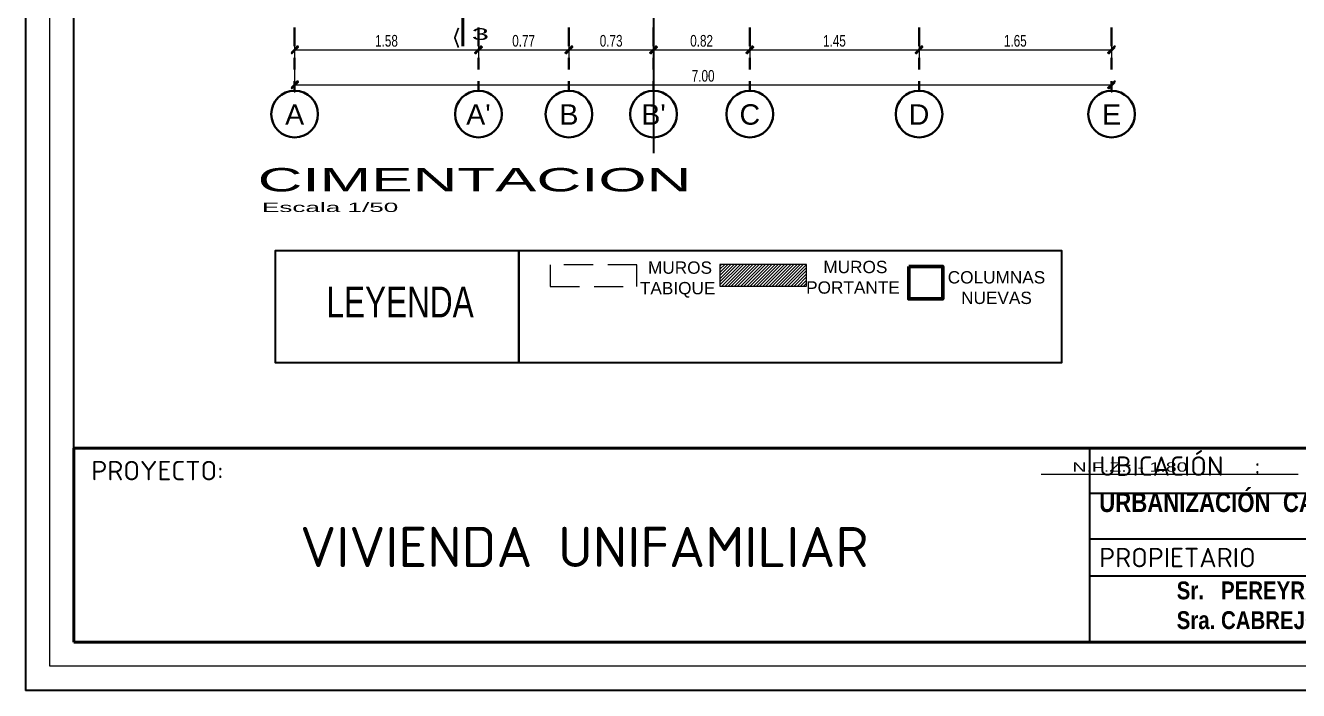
# Model space of a CAD drawing. Header units: millimetres. Extents: x 10559 to 10691, y -16579 to -16550.
# Drawn here: x 10559.44 to 10570.35, y -16579.17 to -16573.47 of the extents above; entities that cross this region are included whole.
import ezdxf
from ezdxf.enums import TextEntityAlignment as Align

# ---------------------------------------------------------------- set-up
doc = ezdxf.new("R2010")
doc.units = ezdxf.units.MM
for name, pattern in [('DASHED2', [9.525, 6.35, -3.175]), ('HIDDEN', [0.375, 0.25, -0.125]), ('Punto & Rayas', [0.335139, 0.15875, -0.088194, 0, -0.088194])]:
    doc.linetypes.add(name, pattern=pattern)
for name, color, linetype in [('0.2', 2, 'Continuous'), ('Nuevo_Estructura - Forjados', 7, 'Continuous'), ('Textos', 8, 'Continuous')]:
    doc.layers.add(name, color=color, linetype=linetype)
for name, color, linetype, lineweight in [('0.50', 5, 'Continuous', 50), ('COLUMNAS', 3, 'Continuous', 80), ('Cotas', 8, 'Continuous', 13), ('Muro Alto', 1, 'Continuous', 80), ('niveles01', 7, 'Continuous', 5), ('P4', 144, 'Continuous', 40), ('P6', 255, 'Continuous', 20), ('Pluma 0.09', 5, 'Continuous', 0), ('Proyecciones', 162, 'DASHED2', 15)]:
    doc.layers.add(name, color=color, linetype=linetype, lineweight=lineweight)
doc.layers.add('Nuevo_Estructura - Forjados_Pluma_Nº__209', color=7, linetype='Continuous', lineweight=30, true_color=0x3e4f7b)
doc.layers.add('Nuevo_Estructura - Forjados_Pluma_Nº__219', color=7, linetype='Continuous', lineweight=13, true_color=0x404b6a)
doc.styles.add('50TEXTO10', font='arial.ttf', dxfattribs={"height": 0.15})
doc.styles.add('ARIAL', font='arial.ttf')
doc.styles.add('Estilo_Generado_1', font='arial.ttf')
doc.styles.add('mahico', font='GOTHIC.TTF', dxfattribs={"width": 0.75})
doc.styles.add('Niveles', font='arial.ttf', dxfattribs={"width": 1.5, "height": 0.1})
doc.styles.add('Romans', font='swisscl.ttf')
doc.styles.get("Standard").update_dxf_attribs({"font": 'arial.ttf'})
doc.styles.add('style2', font='arial.ttf')
doc.dimstyles.new('Copia de 50 P', dxfattribs={"dimtxt": 0.1, "dimasz": 0.01, "dimexe": 0.065, "dimexo": 0.0625, "dimgap": 0.025, "dimtad": 1, "dimtih": 1, "dimtoh": 1, "dimzin": 0, "dimdsep": 46, "dimtxsty": 'mahico', "dimblk": 'pa cotas', "dimcen": 0.09, "dimdle": 0.3, "dimclrd": 256, "dimclre": 256, "dimclrt": 256, "dimadec": 0, "dimazin": 0, "dimtfac": 1, "dimtofl": 0, "dimtmove": 0, "dimatfit": 3, "dimfxl": 0.15, "dimfxlon": 1, "dimtolj": 1, "dimtzin": 0, "dimlwd": 5, "dimlwe": 5, "dimarcsym": 0})

# ---------------------------------------------------------------- blocks, each defined once
blk = doc.blocks.new('Marcador de red estándar')
at = {"layer": 'Nuevo_Estructura - Forjados_Pluma_Nº__209', "color": 167, "linetype": 'Punto & Rayas', "lineweight": 30, "true_color": 0x3e4f7b}
blk.add_line((-9.9, 0), (-10.9, 0), dxfattribs=at)
at = {"layer": 'Nuevo_Estructura - Forjados_Pluma_Nº__209', "color": 167, "linetype": 'Continuous', "lineweight": 30, "true_color": 0x3e4f7b}
blk.add_circle((-11.1, 0), 0.2, dxfattribs=at)
at = {"layer": 'Nuevo_Estructura - Forjados_Pluma_Nº__219', "color": 167, "lineweight": 13, "true_color": 0x404b6a, "style": 'Estilo_Generado_1'}
for tag, p in [('AC_MarkerText_1_0', (-10.973, -0.04)), ('AC_MarkerText_1_1', (11.228, -0.04))]:
    blk.add_attdef(tag, text='', height=0.175, rotation=270, dxfattribs=at).set_placement(p, align=Align.TOP_CENTER)
blk = doc.blocks.new('pa cotas')
h = blk.add_hatch(color=256)
h.paths.add_polyline_path([(2.4, 3.1), (-3.1, -2.4), (-2.4, -3.1)])
h.paths.add_polyline_path([(3.1, 2.4), (2.4, 3.1), (-2.4, -3.1)])
blk.add_line((-2.4, -3.1), (2.4, 3.1))
blk.add_lwpolyline([(3.1, 2.4), (2.4, 3.1), (-3.1, -2.4), (-2.4, -3.1)], close=True)
blk = doc.blocks.new('*D479')
at = {"lineweight": 5, "transparency": 16777216}
for p, q in [((10600.453, -16572.893), (10600.453, -16573.108)), ((10600.463, -16573.043), (10607.443, -16573.043)), ((10607.453, -16573.043), (10607.453, -16573.108))]:
    blk.add_line(p, q, dxfattribs=at)
at = {"layer": 'Defpoints', "color": 0, "transparency": 16777216}
for p in [(10600.453, -16572.143), (10607.453, -16573.043), (10607.453, -16573.043)]:
    blk.add_point(p, dxfattribs=at)
at = {"lineweight": 5, "transparency": 16777216, "xscale": 0.01, "yscale": 0.01, "zscale": 0.01, "rotation": 180}
blk.add_blockref('pa cotas', (10600.453, -16573.043), dxfattribs=at)
at = {"lineweight": 5, "transparency": 16777216, "xscale": 0.01, "yscale": 0.01, "zscale": 0.01}
blk.add_blockref('pa cotas', (10607.453, -16573.043), dxfattribs=at)
at = {"transparency": 16777216, "insert": (10603.953, -16572.966), "char_height": 0.1, "attachment_point": 5, "style": 'mahico'}
blk.add_mtext('\\A1;7.00', dxfattribs=at)
blk = doc.blocks.new('*D480')
at = {"lineweight": 5, "transparency": 16777216}
for p, q in [((10600.453, -16572.593), (10600.453, -16572.808)), ((10602.028, -16572.593), (10602.028, -16572.808)), ((10600.463, -16572.743), (10602.018, -16572.743))]:
    blk.add_line(p, q, dxfattribs=at)
at = {"layer": 'Defpoints', "color": 0, "transparency": 16777216}
for p in [(10600.453, -16572.143), (10602.028, -16572.193), (10602.028, -16572.743)]:
    blk.add_point(p, dxfattribs=at)
at = {"lineweight": 5, "transparency": 16777216, "xscale": 0.01, "yscale": 0.01, "zscale": 0.01, "rotation": 180}
blk.add_blockref('pa cotas', (10600.453, -16572.743), dxfattribs=at)
at = {"lineweight": 5, "transparency": 16777216, "xscale": 0.01, "yscale": 0.01, "zscale": 0.01}
blk.add_blockref('pa cotas', (10602.028, -16572.743), dxfattribs=at)
at = {"transparency": 16777216, "insert": (10601.24, -16572.666), "char_height": 0.1, "attachment_point": 5, "style": 'mahico'}
blk.add_mtext('\\A1;1.58', dxfattribs=at)
blk = doc.blocks.new('*D481')
at = {"lineweight": 5, "transparency": 16777216}
for p, q in [((10602.028, -16572.593), (10602.028, -16572.808)), ((10602.803, -16572.593), (10602.803, -16572.808)), ((10602.038, -16572.743), (10602.793, -16572.743))]:
    blk.add_line(p, q, dxfattribs=at)
at = {"layer": 'Defpoints', "color": 0, "transparency": 16777216}
for p in [(10602.028, -16572.193), (10602.803, -16572.193), (10602.803, -16572.743)]:
    blk.add_point(p, dxfattribs=at)
at = {"lineweight": 5, "transparency": 16777216, "xscale": 0.01, "yscale": 0.01, "zscale": 0.01, "rotation": 180}
blk.add_blockref('pa cotas', (10602.028, -16572.743), dxfattribs=at)
at = {"lineweight": 5, "transparency": 16777216, "xscale": 0.01, "yscale": 0.01, "zscale": 0.01}
blk.add_blockref('pa cotas', (10602.803, -16572.743), dxfattribs=at)
at = {"transparency": 16777216, "insert": (10602.415, -16572.666), "char_height": 0.1, "attachment_point": 5, "style": 'mahico'}
blk.add_mtext('\\A1;0.77', dxfattribs=at)
blk = doc.blocks.new('*D482')
at = {"lineweight": 5, "transparency": 16777216}
for p, q in [((10602.803, -16572.593), (10602.803, -16572.808)), ((10603.528, -16572.593), (10603.528, -16572.808)), ((10602.813, -16572.743), (10603.518, -16572.743))]:
    blk.add_line(p, q, dxfattribs=at)
at = {"layer": 'Defpoints', "color": 0, "transparency": 16777216}
for p in [(10602.803, -16572.193), (10603.528, -16572.193), (10603.528, -16572.743)]:
    blk.add_point(p, dxfattribs=at)
at = {"lineweight": 5, "transparency": 16777216, "xscale": 0.01, "yscale": 0.01, "zscale": 0.01, "rotation": 180}
blk.add_blockref('pa cotas', (10602.803, -16572.743), dxfattribs=at)
at = {"lineweight": 5, "transparency": 16777216, "xscale": 0.01, "yscale": 0.01, "zscale": 0.01}
blk.add_blockref('pa cotas', (10603.528, -16572.743), dxfattribs=at)
at = {"transparency": 16777216, "insert": (10603.165, -16572.666), "char_height": 0.1, "attachment_point": 5, "style": 'mahico'}
blk.add_mtext('\\A1;0.73', dxfattribs=at)
blk = doc.blocks.new('*D483')
at = {"lineweight": 5, "transparency": 16777216}
for p, q in [((10603.528, -16572.593), (10603.528, -16572.808)), ((10604.353, -16572.593), (10604.353, -16572.808)), ((10603.538, -16572.743), (10604.343, -16572.743))]:
    blk.add_line(p, q, dxfattribs=at)
at = {"layer": 'Defpoints', "color": 0, "transparency": 16777216}
for p in [(10603.528, -16572.193), (10604.353, -16572.193), (10604.353, -16572.743)]:
    blk.add_point(p, dxfattribs=at)
at = {"lineweight": 5, "transparency": 16777216, "xscale": 0.01, "yscale": 0.01, "zscale": 0.01, "rotation": 180}
blk.add_blockref('pa cotas', (10603.528, -16572.743), dxfattribs=at)
at = {"lineweight": 5, "transparency": 16777216, "xscale": 0.01, "yscale": 0.01, "zscale": 0.01}
blk.add_blockref('pa cotas', (10604.353, -16572.743), dxfattribs=at)
at = {"transparency": 16777216, "insert": (10603.94, -16572.666), "char_height": 0.1, "attachment_point": 5, "style": 'mahico'}
blk.add_mtext('\\A1;0.82', dxfattribs=at)
blk = doc.blocks.new('*D484')
at = {"lineweight": 5, "transparency": 16777216}
for p, q in [((10604.353, -16572.593), (10604.353, -16572.808)), ((10605.803, -16572.593), (10605.803, -16572.808)), ((10604.363, -16572.743), (10605.793, -16572.743))]:
    blk.add_line(p, q, dxfattribs=at)
at = {"layer": 'Defpoints', "color": 0, "transparency": 16777216}
for p in [(10604.353, -16572.193), (10605.803, -16572.193), (10605.803, -16572.743)]:
    blk.add_point(p, dxfattribs=at)
at = {"lineweight": 5, "transparency": 16777216, "xscale": 0.01, "yscale": 0.01, "zscale": 0.01, "rotation": 180}
blk.add_blockref('pa cotas', (10604.353, -16572.743), dxfattribs=at)
at = {"lineweight": 5, "transparency": 16777216, "xscale": 0.01, "yscale": 0.01, "zscale": 0.01}
blk.add_blockref('pa cotas', (10605.803, -16572.743), dxfattribs=at)
at = {"transparency": 16777216, "insert": (10605.078, -16572.666), "char_height": 0.1, "attachment_point": 5, "style": 'mahico'}
blk.add_mtext('\\A1;1.45', dxfattribs=at)
blk = doc.blocks.new('*D485')
at = {"lineweight": 5, "transparency": 16777216}
for p, q in [((10605.803, -16572.593), (10605.803, -16572.808)), ((10607.453, -16572.593), (10607.453, -16572.808)), ((10605.813, -16572.743), (10607.443, -16572.743))]:
    blk.add_line(p, q, dxfattribs=at)
at = {"layer": 'Defpoints', "color": 0, "transparency": 16777216}
for p in [(10605.803, -16572.193), (10607.453, -16572.193), (10607.453, -16572.743)]:
    blk.add_point(p, dxfattribs=at)
at = {"lineweight": 5, "transparency": 16777216, "xscale": 0.01, "yscale": 0.01, "zscale": 0.01, "rotation": 180}
blk.add_blockref('pa cotas', (10605.803, -16572.743), dxfattribs=at)
at = {"lineweight": 5, "transparency": 16777216, "xscale": 0.01, "yscale": 0.01, "zscale": 0.01}
blk.add_blockref('pa cotas', (10607.453, -16572.743), dxfattribs=at)
at = {"transparency": 16777216, "insert": (10606.628, -16572.666), "char_height": 0.1, "attachment_point": 5, "style": 'mahico'}
blk.add_mtext('\\A1;1.65', dxfattribs=at)
blk = doc.blocks.new('HTRHTRHTR')
for p, q in [((3391.88, 437.54), (3391.88, -165.78)), ((3400.57, -157.09), (3400.57, 428.85)), ((3400.57, -122.31), (4235.83, -122.31)), ((3582.74, -122.31), (3582.74, -157.09)), ((3944.67, -122.31), (3596.93, -122.31)), ((3909.89, -130.47), (3582.74, -130.47)), ((3909.89, -138.63), (3582.74, -138.63)), ((3753.41, -145.26), (3582.74, -145.26)), ((4235.83, -157.09), (3400.57, -157.09)), ((3400.57, -157.09), (4235.83, -157.09)), ((4244.53, -165.78), (3391.88, -165.78))]:
    blk.add_line(p, q)
at = {"layer": 'P4', "color": 7}
for p, q in [((3400.57, -122.31), (4235.83, -122.31)), ((3400.57, -122.31), (3400.57, -157.09)), ((4235.83, -157.09), (3400.57, -157.09))]:
    blk.add_line(p, q, dxfattribs=at)
at = {"layer": 'P6', "color": 7}
for p, q in [((3396.22, -161.44), (3396.22, 433.19)), ((4240.18, -161.44), (3396.22, -161.44))]:
    blk.add_line(p, q, dxfattribs=at)
at = {"attachment_point": 1}
for s, width, insert, char_height in [('{\\fISOCPEUR|b0|i0|c0|p34;UBICACIÓN^I:\\P\\H0.11883x;\\P\\fArial Narrow|b1|i0|c0|p34;\\H8.4156x;URBANIZACIÓN  CAMPESTRE  LOMA  BLANCA   Mz. M -  Lote 15 - PIURA}', 168.7754, (3584.49, -123.81), 3.47742), ('{\\fISOCPEUR|b0|i0|c0|p34;PROYECTO:}', 4.5892, (3403.69, -124.61), 3.4774), ('{\\fISOCPEUR|b0|i0|c0|p34;VIVIENDA UNIFAMILIAR}', 97.0093, (3441.14, -136.44), 7.2059), ('{\\fISOCPEUR|b0|i0|c0|p34;PROPIETARIO^I:\\P\\H0.04009x;\\P\\fArial Narrow|b1|i0|c0|p34;\\H22.95401x;^ISr.   PEREYRA FARIAS JAIME DOMINGO    ^I^I^IDNI:  02609435\\P^ISra. CABREJOS CARBONEL DORALIZA DAMINA ELENA^IDNI:  02622737}', 173.2287, (3584.49, -140.2), 3.4774)]:
    blk.add_mtext_dynamic_manual_height_columns(s, width=width, gutter_width=1.07, heights=[0], dxfattribs=dict(at, insert=insert, char_height=char_height))
blk = doc.blocks.new('fdvfvfdvdf')
at = {"color": 2, "true_color": 0xf1eb1f}
blk.add_line((10603.528, -16566.415), (10603.528, -16573.629), dxfattribs=at)
at = {"layer": 'Nuevo_Estructura - Forjados', "color": 8, "linetype": 'Continuous', "lineweight": 15}
ref = blk.add_blockref('Marcador de red estándar', (10600.453, -16562.193), dxfattribs=dict(at, rotation=90))
ref.add_attrib('AC_MarkerText_1', 'A', dxfattribs={"layer": 'Nuevo_Estructura - Forjados_Pluma_Nº__219', "color": 167, "lineweight": 13, "true_color": 0x404b6a, "height": 0.175, "style": 'Estilo_Generado_1'}).set_placement((10600.453, -16573.209), align=Align.TOP_CENTER)
ref = blk.add_blockref('Marcador de red estándar', (10602.028, -16562.193), dxfattribs=dict(at, rotation=90))
ref.add_attrib('AC_MarkerText_1', "A'", dxfattribs={"layer": 'Nuevo_Estructura - Forjados_Pluma_Nº__219', "color": 167, "lineweight": 13, "true_color": 0x404b6a, "height": 0.175, "style": 'Estilo_Generado_1'}).set_placement((10602.028, -16573.209), align=Align.TOP_CENTER)
ref = blk.add_blockref('Marcador de red estándar', (10602.803, -16562.193), dxfattribs=dict(at, rotation=90))
ref.add_attrib('AC_MarkerText_1', 'B', dxfattribs={"layer": 'Nuevo_Estructura - Forjados_Pluma_Nº__219', "color": 167, "lineweight": 13, "true_color": 0x404b6a, "height": 0.175, "style": 'Estilo_Generado_1'}).set_placement((10602.803, -16573.209), align=Align.TOP_CENTER)
ref = blk.add_blockref('Marcador de red estándar', (10603.528, -16562.193), dxfattribs=dict(at, rotation=90))
ref.add_attrib('AC_MarkerText_1', "B'", dxfattribs={"layer": 'Nuevo_Estructura - Forjados_Pluma_Nº__219', "color": 167, "lineweight": 13, "true_color": 0x404b6a, "height": 0.175, "style": 'Estilo_Generado_1'}).set_placement((10603.528, -16573.209), align=Align.TOP_CENTER)
ref = blk.add_blockref('Marcador de red estándar', (10604.353, -16562.193), dxfattribs=dict(at, rotation=90))
ref.add_attrib('AC_MarkerText_1', 'C', dxfattribs={"layer": 'Nuevo_Estructura - Forjados_Pluma_Nº__219', "color": 167, "lineweight": 13, "true_color": 0x404b6a, "height": 0.175, "style": 'Estilo_Generado_1'}).set_placement((10604.353, -16573.209), align=Align.TOP_CENTER)
ref = blk.add_blockref('Marcador de red estándar', (10605.803, -16562.193), dxfattribs=dict(at, rotation=90))
ref.add_attrib('AC_MarkerText_1', 'D', dxfattribs={"layer": 'Nuevo_Estructura - Forjados_Pluma_Nº__219', "color": 167, "lineweight": 13, "true_color": 0x404b6a, "height": 0.175, "style": 'Estilo_Generado_1'}).set_placement((10605.803, -16573.209), align=Align.TOP_CENTER)
ref = blk.add_blockref('Marcador de red estándar', (10607.453, -16562.193), dxfattribs=dict(at, rotation=90))
ref.add_attrib('AC_MarkerText_1', 'E', dxfattribs={"layer": 'Nuevo_Estructura - Forjados_Pluma_Nº__219', "color": 167, "lineweight": 13, "true_color": 0x404b6a, "height": 0.175, "style": 'Estilo_Generado_1'}).set_placement((10607.453, -16573.209), align=Align.TOP_CENTER)
dim = blk.add_linear_dim(base=(10607.453, -16573.043), p1=(10600.453, -16572.143), p2=(10607.453, -16573.043), dimstyle='Copia de 50 P')
dim.commit()
dim.dimension.update_dxf_attribs({"geometry": '*D479', "text_midpoint": (10603.953, -16572.966)})
for base, p1, p2, picture, middle in [((10602.027745453, -16572.743130214), (10600.452745452, -16572.143130384), (10602.027745453, -16572.193130384), '*D480', (10601.240245453, -16572.665614918)), ((10602.802745452, -16572.743130214), (10602.027745453, -16572.193130384), (10602.802745452, -16572.193130384), '*D481', (10602.415245453, -16572.665614918)), ((10603.527745453, -16572.743130214), (10602.802745452, -16572.193130384), (10603.527745453, -16572.193130384), '*D482', (10603.165245453, -16572.665614918)), ((10604.352745452, -16572.743130214), (10603.527745453, -16572.193130384), (10604.352745452, -16572.193130384), '*D483', (10603.940245453, -16572.665614918)), ((10605.803, -16572.743), (10604.353, -16572.193), (10605.803, -16572.193), '*D484', (10605.078, -16572.666)), ((10607.453, -16572.743), (10605.803, -16572.193), (10607.453, -16572.193), '*D485', (10606.628, -16572.666))]:
    dim = blk.add_linear_dim(base=base, p1=p1, p2=p2, dimstyle='Copia de 50 P', override={"dimtmove": 1})
    dim.commit()
    dim.dimension.update_dxf_attribs({"geometry": picture, "text_midpoint": middle})

msp = doc.modelspace()

# ---------------------------------------------------------------- hatches: boundary and pattern name
at = {"layer": 'Pluma 0.09'}
h = msp.add_hatch(dxfattribs=at)
h.set_pattern_fill('LINE', color=256, scale=0.006, angle=45)
h.set_pattern_definition([(45, (10432.812849, -16600.587), (-0.0134703842, 0.0134703842), [])])
h.paths.add_polyline_path([(10566.1297, -16575.51842), (10565.3871, -16575.51842), (10565.3871, -16575.70407), (10566.1297, -16575.70407)])

# ---------------------------------------------------------------- linework, layer by layer
at = {"color": 8, "lineweight": 40}
msp.add_line((10563.18548, -16573.15544), (10563.18548, -16573.64969), dxfattribs=at)
at = {"color": 4, "const_width": 0.015}
msp.add_lwpolyline([(10563.14798, -16573.66209), (10563.11615, -16573.57751), (10563.14798, -16573.49334)], dxfattribs=at)
at = {"layer": '0.2'}
for points in [[(10563.66448, -16576.36274), (10561.57903, -16576.36274), (10561.57903, -16575.40021), (10563.66448, -16575.40021)], [(10563.66448, -16575.40021), (10568.31581, -16575.40021), (10568.31581, -16576.36274), (10563.66448, -16576.36274)]]:
    msp.add_lwpolyline(points, close=True, dxfattribs=at)
at = {"layer": 'COLUMNAS', "color": 1, "lineweight": 50}
msp.add_lwpolyline([(10567.00669, -16575.53612), (10567.00669, -16575.81415), (10567.29777, -16575.81415), (10567.29777, -16575.53612), (10567.00669, -16575.53612)], dxfattribs=at)
at = {"layer": 'Cotas'}
msp.add_line((10570.34149, -16577.31837), (10568.13949, -16577.31837), dxfattribs=at)
at = {"layer": 'Muro Alto', "color": 6, "linetype": 'HIDDEN', "lineweight": 0}
msp.add_lwpolyline([(10564.67681, -16575.52381), (10563.93422, -16575.52381), (10563.93422, -16575.70946), (10564.67681, -16575.70946)], close=True, dxfattribs=at)
at = {"layer": 'Proyecciones', "color": 8}
msp.add_lwpolyline([(10566.1297, -16575.51842), (10565.3871, -16575.51842), (10565.3871, -16575.70407), (10566.1297, -16575.70407)], close=True, dxfattribs=at)

# ---------------------------------------------------------------- block references
at = {"color": 251, "lineweight": 60, "xscale": 0.04776345228451045, "yscale": 0.04776345228451045, "zscale": 0.04776345228451045}
msp.add_blockref('HTRHTRHTR', (10397.43003, -16571.25012), dxfattribs=at)
msp.add_blockref('fdvfvfdvdf', (-38.7088, -0.93853))

# ---------------------------------------------------------------- texts
at = {"layer": '0.50', "insert": (10562.64752, -16575.84026), "char_height": 0.263759, "width": 5.9345862, "attachment_point": 5, "style": 'Romans'}
msp.add_mtext('LEYENDA', dxfattribs=at)
at = {"layer": 'niveles01', "attachment_point": 2, "style": '50TEXTO10'}
for s, insert, char_height, width in [(' MUROS TABIQUE', (10565.02574, -16575.4936), 0.1055038, 0.9878269), (' MUROS PORTANTE', (10566.52813, -16575.48821), 0.1055038, 0.9878269), ('COLUMNAS \\PNUEVAS', (10567.75772, -16575.57674), 0.105504, 3.8432302)]:
    msp.add_mtext(s, dxfattribs=dict(at, insert=insert, char_height=char_height, width=width))
at = {"layer": 'Textos', "style": 'ARIAL', "width": 1.9}
msp.add_text('3', height=0.1, dxfattribs=at).set_placement((10563.33531, -16573.54626), align=Align.MIDDLE_CENTER)
at = {"layer": 'Textos', "color": 8}
for s, height, style, width, p in [('CIMENTACION', 0.2, 'ARIAL', 1.9, (10561.42741, -16574.89384)), ('Escala 1/50', 0.08, 'style2', 2, (10561.46386, -16575.07007)), ('N.F.Z.: - 1.80', 0.08, 'Niveles', 1.5, (10568.40751, -16577.29409))]:
    msp.add_text(s, height=height, dxfattribs=dict(at, style=style, width=width)).set_placement(p)

doc.saveas('drawing.dxf')
